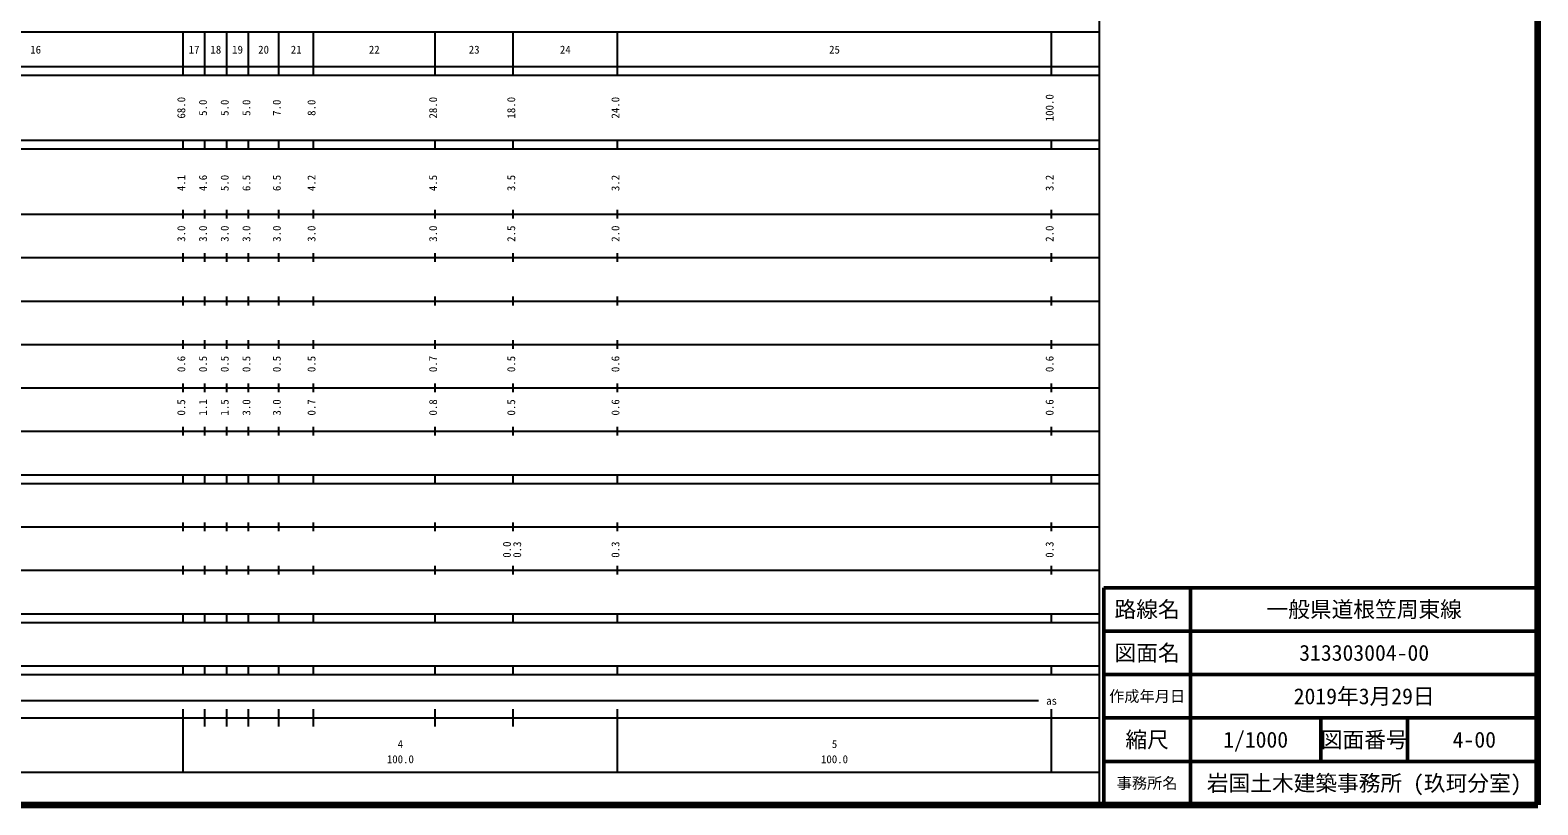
# Model space of a CAD drawing. Units: millimetres on the paper, enlarged 1000 times. Extents: x 40000 to 680000, y 20000 to 380000.
# Drawn here: x 332734 to 680000, y 20000 to 198357 of the extents above; entities that cross this region are included whole.
import ezdxf
from ezdxf.enums import TextEntityAlignment as Align

# ---------------------------------------------------------------- set-up
doc = ezdxf.new("R2010")
doc.units = ezdxf.units.MM
doc.header["$LTSCALE"] = 1000
for name, color, linetype, lineweight in [('M-TTL', 2, 'Continuous', 140), ('M-TTL-BAND', 7, 'Continuous', 25), ('M-TTL-FRAM', 2, 'Continuous', 50), ('M-TTL-LINE', 7, 'Continuous', 50)]:
    doc.layers.add(name, color=color, linetype=linetype, lineweight=lineweight)
doc.layers.add('M-TTL-TXT', color=7, linetype='Continuous')
doc.styles.add('ＭＳ ゴシック', font='')
doc.styles.get('ＭＳ ゴシック').set_extended_font_data('MS Gothic')

msp = doc.modelspace()

# ---------------------------------------------------------------- linework, layer by layer
at = {"layer": 'M-TTL'}
for p, q in [((680000, 20000), (680000, 380000)), ((40000, 20000), (680000, 20000))]:
    msp.add_line(p, q, dxfattribs=at)
at = {"layer": 'M-TTL-BAND'}
for p, q in [((579000, 20000), (579000, 370000)), ((68000, 198000), (579000, 198000)), ((368000, 188000), (368000, 198000)), ((373000, 188000), (373000, 198000)), ((378000, 188000), (378000, 198000)), ((383000, 188000), (383000, 198000)), ((390000, 188000), (390000, 198000)), ((398000, 188000), (398000, 198000)), ((426000, 188000), (426000, 198000)), ((444000, 188000), (444000, 198000)), ((468000, 188000), (468000, 198000)), ((568000, 188000), (568000, 198000)), ((40000, 190000), (579000, 190000)), ((40000, 188000), (579000, 188000)), ((40000, 173000), (579000, 173000)), ((40000, 171000), (579000, 171000)), ((368000, 171000), (368000, 173000)), ((373000, 171000), (373000, 173000)), ((378000, 171000), (378000, 173000)), ((383000, 171000), (383000, 173000)), ((390000, 171000), (390000, 173000)), ((398000, 171000), (398000, 173000)), ((426000, 171000), (426000, 173000)), ((444000, 171000), (444000, 173000)), ((468000, 171000), (468000, 173000)), ((568000, 171000), (568000, 173000)), ((368000, 155000), (368000, 157000)), ((373000, 155000), (373000, 157000)), ((378000, 155000), (378000, 157000)), ((383000, 155000), (383000, 157000)), ((390000, 155000), (390000, 157000)), ((398000, 155000), (398000, 157000)), ((426000, 155000), (426000, 157000)), ((444000, 155000), (444000, 157000)), ((468000, 155000), (468000, 157000)), ((568000, 155000), (568000, 157000)), ((40000, 156000), (579000, 156000)), ((46000, 146000), (579000, 146000)), ((368000, 145000), (368000, 147000)), ((373000, 145000), (373000, 147000)), ((378000, 145000), (378000, 147000)), ((383000, 145000), (383000, 147000)), ((390000, 145000), (390000, 147000)), ((398000, 145000), (398000, 147000)), ((426000, 145000), (426000, 147000)), ((444000, 145000), (444000, 147000)), ((468000, 145000), (468000, 147000)), ((568000, 145000), (568000, 147000)), ((52000, 136000), (579000, 136000)), ((368000, 135000), (368000, 137000)), ((373000, 135000), (373000, 137000)), ((378000, 135000), (378000, 137000)), ((383000, 135000), (383000, 137000)), ((390000, 135000), (390000, 137000)), ((398000, 135000), (398000, 137000)), ((426000, 135000), (426000, 137000)), ((444000, 135000), (444000, 137000)), ((468000, 135000), (468000, 137000)), ((568000, 135000), (568000, 137000)), ((46000, 126000), (579000, 126000)), ((368000, 125000), (368000, 127000)), ((373000, 125000), (373000, 127000)), ((378000, 125000), (378000, 127000)), ((383000, 125000), (383000, 127000)), ((390000, 125000), (390000, 127000)), ((398000, 125000), (398000, 127000)), ((426000, 125000), (426000, 127000)), ((444000, 125000), (444000, 127000)), ((468000, 125000), (468000, 127000)), ((568000, 125000), (568000, 127000)), ((52000, 116000), (579000, 116000)), ((368000, 115000), (368000, 117000)), ((373000, 115000), (373000, 117000)), ((378000, 115000), (378000, 117000)), ((383000, 115000), (383000, 117000)), ((390000, 115000), (390000, 117000)), ((398000, 115000), (398000, 117000)), ((426000, 115000), (426000, 117000)), ((444000, 115000), (444000, 117000)), ((468000, 115000), (468000, 117000)), ((568000, 115000), (568000, 117000)), ((46000, 106000), (579000, 106000)), ((368000, 105000), (368000, 107000)), ((373000, 105000), (373000, 107000)), ((378000, 105000), (378000, 107000)), ((383000, 105000), (383000, 107000)), ((390000, 105000), (390000, 107000)), ((398000, 105000), (398000, 107000)), ((426000, 105000), (426000, 107000)), ((444000, 105000), (444000, 107000)), ((468000, 105000), (468000, 107000)), ((568000, 105000), (568000, 107000)), ((40000, 96000), (579000, 96000)), ((40000, 94000), (579000, 94000)), ((368000, 94000), (368000, 96000)), ((373000, 94000), (373000, 96000)), ((378000, 94000), (378000, 96000)), ((383000, 94000), (383000, 96000)), ((390000, 94000), (390000, 96000)), ((398000, 94000), (398000, 96000)), ((426000, 94000), (426000, 96000)), ((444000, 94000), (444000, 96000)), ((468000, 94000), (468000, 96000)), ((568000, 94000), (568000, 96000)), ((49000, 84000), (579000, 84000)), ((368000, 83000), (368000, 85000)), ((373000, 83000), (373000, 85000)), ((378000, 83000), (378000, 85000)), ((383000, 83000), (383000, 85000)), ((390000, 83000), (390000, 85000)), ((398000, 83000), (398000, 85000)), ((426000, 83000), (426000, 85000)), ((444000, 83000), (444000, 85000)), ((468000, 83000), (468000, 85000)), ((568000, 83000), (568000, 85000)), ((40000, 74000), (579000, 74000)), ((368000, 73000), (368000, 75000)), ((373000, 73000), (373000, 75000)), ((378000, 73000), (378000, 75000)), ((383000, 73000), (383000, 75000)), ((390000, 73000), (390000, 75000)), ((398000, 73000), (398000, 75000)), ((426000, 73000), (426000, 75000)), ((444000, 73000), (444000, 75000)), ((468000, 73000), (468000, 75000)), ((568000, 73000), (568000, 75000)), ((40000, 64000), (579000, 64000)), ((368000, 62000), (368000, 64000)), ((373000, 62000), (373000, 64000)), ((378000, 62000), (378000, 64000)), ((383000, 62000), (383000, 64000)), ((390000, 62000), (390000, 64000)), ((398000, 62000), (398000, 64000)), ((426000, 62000), (426000, 64000)), ((444000, 62000), (444000, 64000)), ((468000, 62000), (468000, 64000)), ((568000, 62000), (568000, 64000)), ((40000, 62000), (579000, 62000)), ((40000, 52000), (579000, 52000)), ((40000, 50000), (579000, 50000)), ((368000, 50000), (368000, 52000)), ((373000, 50000), (373000, 52000)), ((378000, 50000), (378000, 52000)), ((383000, 50000), (383000, 52000)), ((390000, 50000), (390000, 52000)), ((398000, 50000), (398000, 52000)), ((426000, 50000), (426000, 52000)), ((444000, 50000), (444000, 52000)), ((468000, 50000), (468000, 52000)), ((568000, 50000), (568000, 52000)), ((71000, 44000), (565000, 44000)), ((368000, 27500), (368000, 42000)), ((373000, 38000), (373000, 42000)), ((378000, 38000), (378000, 42000)), ((383000, 38000), (383000, 42000)), ((390000, 38000), (390000, 42000)), ((398000, 38000), (398000, 42000)), ((426000, 38000), (426000, 42000)), ((444000, 38000), (444000, 42000)), ((468000, 27500), (468000, 42000)), ((568000, 27500), (568000, 42000)), ((40000, 40000), (579000, 40000)), ((68000, 27500), (579000, 27500))]:
    msp.add_line(p, q, dxfattribs=at)
at = {"layer": 'M-TTL-FRAM'}
for p, q in [((680000, 70000), (580000, 70000)), ((580000, 70000), (580000, 20000))]:
    msp.add_line(p, q, dxfattribs=at)
at = {"layer": 'M-TTL-LINE'}
for p, q in [((600000, 70000), (600000, 20000)), ((680000, 60000), (580000, 60000)), ((680000, 50000), (580000, 50000)), ((680000, 40000), (580000, 40000)), ((630000, 40000), (630000, 30000)), ((650000, 40000), (650000, 30000)), ((680000, 30000), (580000, 30000))]:
    msp.add_line(p, q, dxfattribs=at)

# ---------------------------------------------------------------- texts
at = {"layer": 'M-TTL-BAND', "style": 'ＭＳ ゴシック'}
for s, p in [('16', (334000, 192405)), ('17', (370500, 192405)), ('18', (375500, 192405)), ('19', (380500, 192405)), ('20', (386500, 192405)), ('21', (394000, 192405)), ('22', (412000, 192405)), ('23', (435000, 192405)), ('24', (456000, 192405)), ('25', (518000, 192405)), ('as', (568000, 42500)), ('4', (418000, 32523)), ('5', (518000, 32523)), ('100.0', (418000, 29033)), ('100.0', (518000, 29033))]:
    msp.add_text(s, height=1833, dxfattribs=at).set_placement(p, align=Align.BOTTOM_CENTER)
for s, p in [('68.0', (369000, 180500)), ('5.0', (374000, 180500)), ('5.0', (379000, 180500)), ('5.0', (384000, 180500)), ('7.0', (391000, 180500)), ('8.0', (399000, 180500)), ('28.0', (427000, 180500)), ('18.0', (445000, 180500)), ('24.0', (469000, 180500)), ('100.0', (569000, 180500)), ('4.1', (369000, 163174)), ('4.6', (374000, 163174)), ('5.0', (379000, 163174)), ('6.5', (384000, 163174)), ('6.5', (391000, 163174)), ('4.2', (399000, 163174)), ('4.5', (427000, 163174)), ('3.5', (445000, 163174)), ('3.2', (469000, 163174)), ('3.2', (569000, 163174)), ('3.0', (369000, 151500)), ('3.0', (374000, 151500)), ('3.0', (379000, 151500)), ('3.0', (384000, 151500)), ('3.0', (391000, 151500)), ('3.0', (399000, 151500)), ('3.0', (427000, 151500)), ('2.5', (445000, 151500)), ('2.0', (469000, 151500)), ('2.0', (569000, 151500)), ('0.6', (369000, 121500)), ('0.5', (374000, 121500)), ('0.5', (379000, 121500)), ('0.5', (384000, 121500)), ('0.5', (391000, 121500)), ('0.5', (399000, 121500)), ('0.7', (427000, 121500)), ('0.5', (445000, 121500)), ('0.6', (469000, 121500)), ('0.6', (569000, 121500)), ('0.5', (369000, 111500)), ('1.1', (374000, 111500)), ('1.5', (379000, 111500)), ('3.0', (384000, 111500)), ('3.0', (391000, 111500)), ('0.7', (399000, 111500)), ('0.8', (427000, 111500)), ('0.5', (445000, 111500)), ('0.6', (469000, 111500)), ('0.6', (569000, 111500)), ('0.0', (444000, 78764)), ('0.3', (446370, 78764)), ('0.3', (469000, 78764)), ('0.3', (569000, 78764))]:
    msp.add_text(s, height=1833, rotation=90, dxfattribs=at).set_placement(p, align=Align.BOTTOM_CENTER)
at = {"layer": 'M-TTL-TXT', "style": 'ＭＳ ゴシック'}
for s, height, p in [('路線名', 3666, (590000, 65000)), ('路線名', 3666, (590000, 65000)), ('一般県道根笠周東線', 3666, (640000, 65000)), ('図面名', 3666, (590000, 55000)), ('図面名', 3666, (590000, 55000)), ('313303004-00', 3666, (640000, 55000)), ('作成年月日', 2566, (590000, 45000)), ('作成年月日', 2566, (590000, 45000)), ('2019年3月29日', 3666, (640000, 45000)), ('縮尺', 3666, (590000, 35000)), ('縮尺', 3666, (590000, 35000)), ('1/1000', 3666, (615000, 35000)), ('図面番号', 3666, (640000, 35000)), ('図面番号', 3666, (640000, 35000)), (' 4-00', 3666, (664125, 35000)), ('事務所名', 2566, (590000, 25000)), ('事務所名', 2566, (590000, 25000)), ('岩国土木建築事務所 (玖珂分室)', 3666, (640000, 25000))]:
    msp.add_text(s, height=height, dxfattribs=at).set_placement(p, align=Align.MIDDLE_CENTER)

doc.saveas('drawing.dxf')
